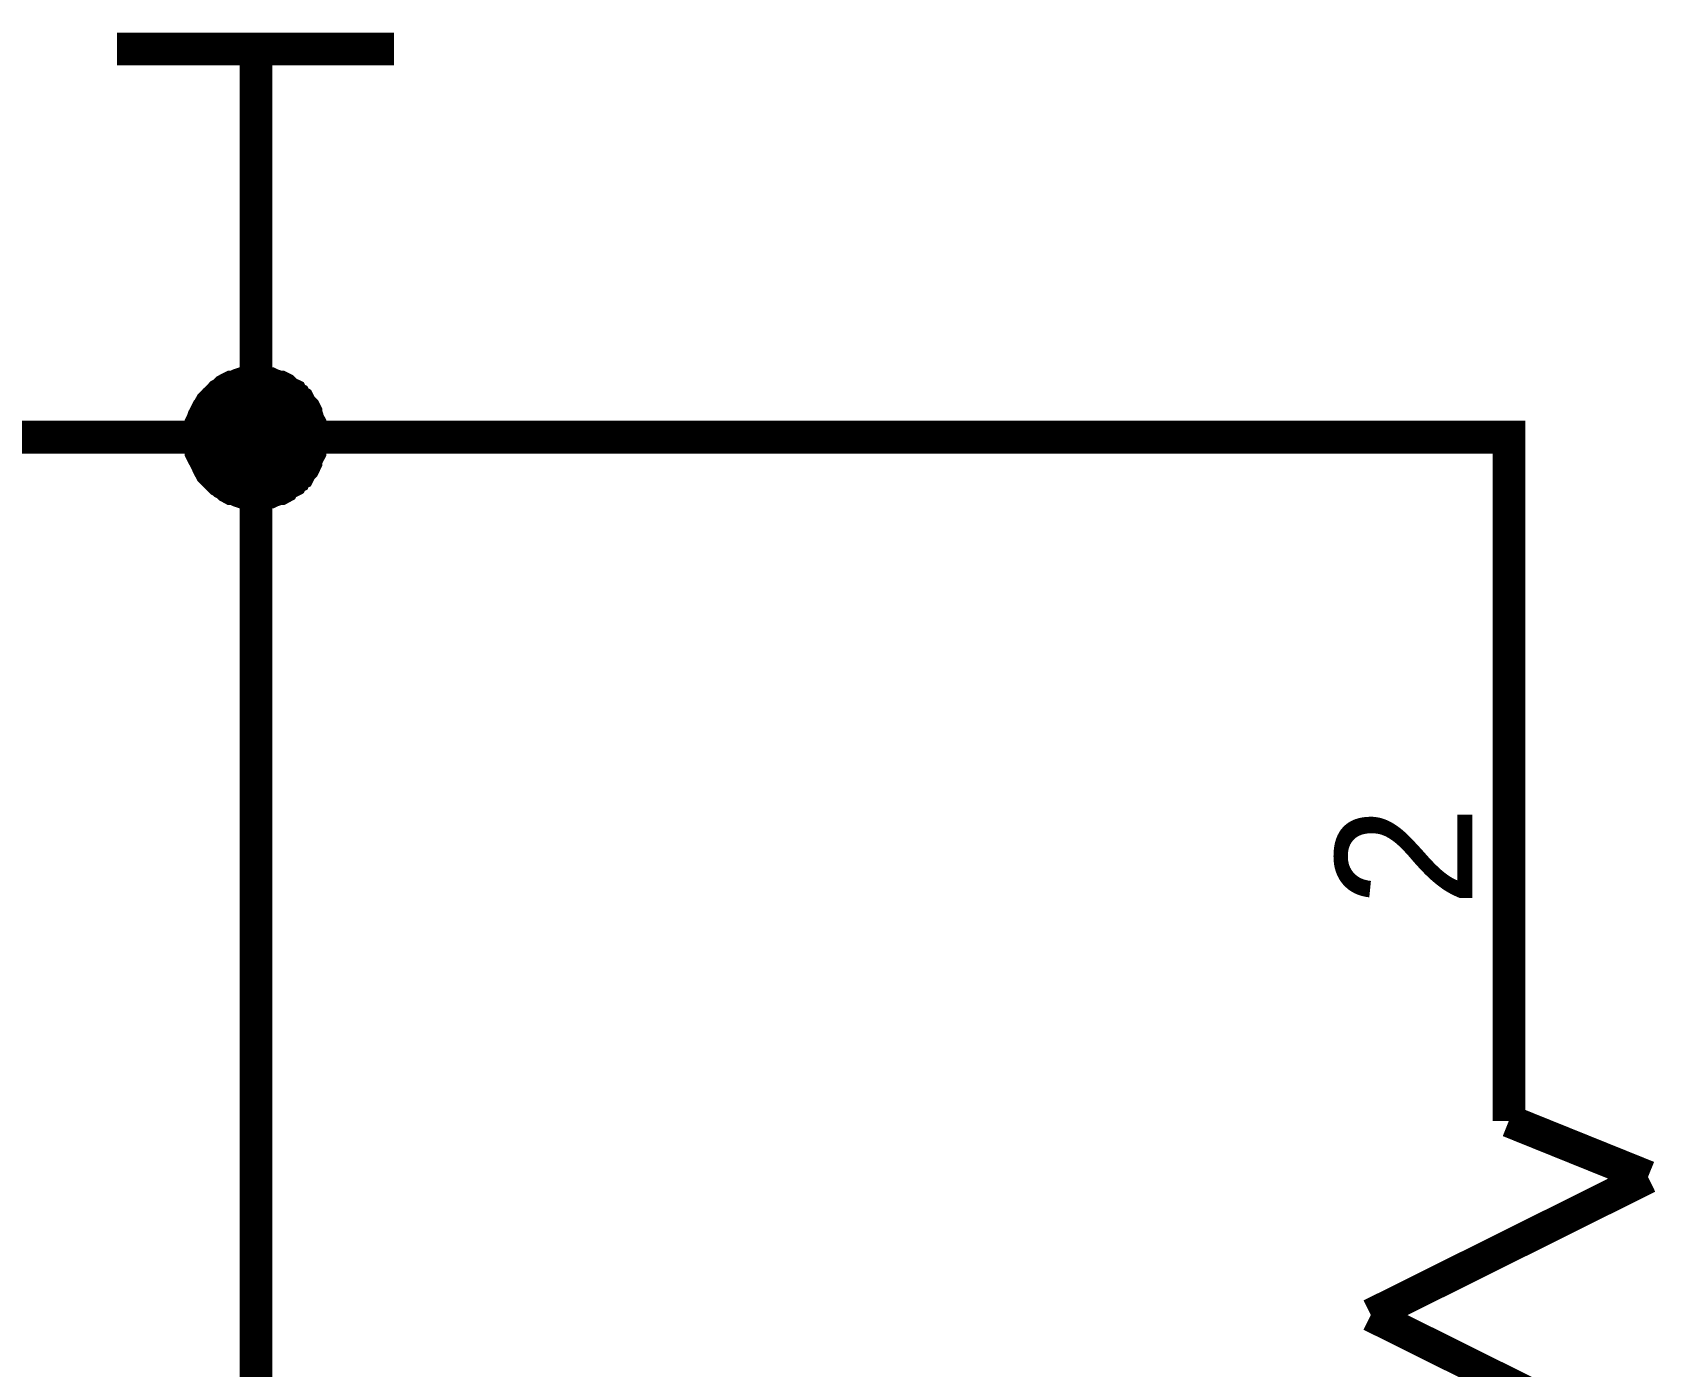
# Model space of a CAD drawing. Header units: millimetres. Extents: x 0 to 800, y 0 to 567.
# Drawn here: x 63.31 to 78.28, y 294.5 to 306.73 of the extents above; entities that cross this region are included whole.
import ezdxf

# ---------------------------------------------------------------- set-up
doc = ezdxf.new("R2010")
doc.units = ezdxf.units.MM
doc.layers.add('Sheet', color=255, linetype='Continuous')

msp = doc.modelspace()

# ---------------------------------------------------------------- linework, layer by layer
at = {"layer": 'Sheet'}
for points, const_width in [([(64.084, 306.583), (66.626, 306.583)], 0.3), ([(65.361, 304.052), (65.361, 306.583)], 0.3), ([(65.361, 304.052), (65.361, 303.022), (65.361, 291.05)], 0.3), ([(64.846, 303.022), (64.846, 303.044), (64.846, 303.078), (64.857, 303.1), (64.857, 303.123), (64.857, 303.145), (64.868, 303.167), (64.879, 303.201), (64.891, 303.223), (64.902, 303.246), (64.913, 303.268), (64.924, 303.279), (64.935, 303.302), (64.947, 303.324), (64.969, 303.346), (64.98, 303.358), (65.003, 303.38), (65.014, 303.391), (65.036, 303.414), (65.059, 303.425), (65.07, 303.436), (65.092, 303.458), (65.115, 303.47), (65.137, 303.481), (65.159, 303.481), (65.182, 303.492), (65.204, 303.503), (65.238, 303.514), (65.26, 303.514), (65.283, 303.514), (65.305, 303.526), (65.339, 303.526), (65.361, 303.526)], 0.3), ([(64.846, 303.022), (64.846, 303.044), (64.846, 303.078), (64.857, 303.1), (64.857, 303.123), (64.857, 303.145), (64.868, 303.167), (64.879, 303.201), (64.891, 303.223), (64.902, 303.246), (64.913, 303.268), (64.924, 303.279), (64.935, 303.302), (64.947, 303.324), (64.969, 303.346), (64.98, 303.358), (65.003, 303.38), (65.014, 303.391), (65.036, 303.414), (65.059, 303.425), (65.07, 303.436), (65.092, 303.458), (65.115, 303.47), (65.137, 303.481), (65.159, 303.481), (65.182, 303.492), (65.204, 303.503), (65.238, 303.514), (65.26, 303.514), (65.283, 303.514), (65.305, 303.526), (65.339, 303.526), (65.361, 303.526)], 0.3), ([(64.846, 303.022), (64.846, 303.044), (64.846, 303.078), (64.857, 303.1), (64.857, 303.123), (64.857, 303.145), (64.868, 303.167), (64.879, 303.201), (64.891, 303.223), (64.902, 303.246), (64.913, 303.268), (64.924, 303.279), (64.935, 303.302), (64.947, 303.324), (64.969, 303.346), (64.98, 303.358), (65.003, 303.38), (65.014, 303.391), (65.036, 303.414), (65.059, 303.425), (65.07, 303.436), (65.092, 303.458), (65.115, 303.47), (65.137, 303.481), (65.159, 303.481), (65.182, 303.492), (65.204, 303.503), (65.238, 303.514), (65.26, 303.514), (65.283, 303.514), (65.305, 303.526), (65.339, 303.526), (65.361, 303.526)], 0.3), ([(64.846, 303.022), (64.846, 303.044), (64.846, 303.078), (64.857, 303.1), (64.857, 303.123), (64.857, 303.145), (64.868, 303.167), (64.879, 303.201), (64.891, 303.223), (64.902, 303.246), (64.913, 303.268), (64.924, 303.279), (64.935, 303.302), (64.947, 303.324), (64.969, 303.346), (64.98, 303.358), (65.003, 303.38), (65.014, 303.391), (65.036, 303.414), (65.059, 303.425), (65.07, 303.436), (65.092, 303.458), (65.115, 303.47), (65.137, 303.481), (65.159, 303.481), (65.182, 303.492), (65.204, 303.503), (65.238, 303.514), (65.26, 303.514), (65.283, 303.514), (65.305, 303.526), (65.339, 303.526), (65.361, 303.526)], 0.3), ([(64.846, 303.022), (64.846, 303.044), (64.846, 303.078), (64.857, 303.1), (64.857, 303.123), (64.857, 303.145), (64.868, 303.167), (64.879, 303.201), (64.891, 303.223), (64.902, 303.246), (64.913, 303.268), (64.924, 303.279), (64.935, 303.302), (64.947, 303.324), (64.969, 303.346), (64.98, 303.358), (65.003, 303.38), (65.014, 303.391), (65.036, 303.414), (65.059, 303.425), (65.07, 303.436), (65.092, 303.458), (65.115, 303.47), (65.137, 303.481), (65.159, 303.481), (65.182, 303.492), (65.204, 303.503), (65.238, 303.514), (65.26, 303.514), (65.283, 303.514), (65.305, 303.526), (65.339, 303.526), (65.361, 303.526)], 0.0991), ([(64.846, 303.022), (64.846, 303.044), (64.846, 303.078), (64.857, 303.1), (64.857, 303.123), (64.857, 303.145), (64.868, 303.167), (64.879, 303.201), (64.891, 303.223), (64.902, 303.246), (64.913, 303.268), (64.924, 303.279), (64.935, 303.302), (64.947, 303.324), (64.969, 303.346), (64.98, 303.358), (65.003, 303.38), (65.014, 303.391), (65.036, 303.414), (65.059, 303.425), (65.07, 303.436), (65.092, 303.458), (65.115, 303.47), (65.137, 303.481), (65.159, 303.481), (65.182, 303.492), (65.204, 303.503), (65.238, 303.514), (65.26, 303.514), (65.283, 303.514), (65.305, 303.526), (65.339, 303.526), (65.361, 303.526)], 0.0991), ([(64.846, 303.022), (64.846, 303.044), (64.846, 303.078), (64.857, 303.1), (64.857, 303.123), (64.857, 303.145), (64.868, 303.167), (64.879, 303.201), (64.891, 303.223), (64.902, 303.246), (64.913, 303.268), (64.924, 303.279), (64.935, 303.302), (64.947, 303.324), (64.969, 303.346), (64.98, 303.358), (65.003, 303.38), (65.014, 303.391), (65.036, 303.414), (65.059, 303.425), (65.07, 303.436), (65.092, 303.458), (65.115, 303.47), (65.137, 303.481), (65.159, 303.481), (65.182, 303.492), (65.204, 303.503), (65.238, 303.514), (65.26, 303.514), (65.283, 303.514), (65.305, 303.526), (65.339, 303.526), (65.361, 303.526)], 0.0991), ([(64.846, 303.022), (64.846, 303.044), (64.846, 303.078), (64.857, 303.1), (64.857, 303.123), (64.857, 303.145), (64.868, 303.167), (64.879, 303.201), (64.891, 303.223), (64.902, 303.246), (64.913, 303.268), (64.924, 303.279), (64.935, 303.302), (64.947, 303.324), (64.969, 303.346), (64.98, 303.358), (65.003, 303.38), (65.014, 303.391), (65.036, 303.414), (65.059, 303.425), (65.07, 303.436), (65.092, 303.458), (65.115, 303.47), (65.137, 303.481), (65.159, 303.481), (65.182, 303.492), (65.204, 303.503), (65.238, 303.514), (65.26, 303.514), (65.283, 303.514), (65.305, 303.526), (65.339, 303.526), (65.361, 303.526)], 0.0991), ([(65.361, 303.526), (65.361, 303.526)], 0.3), ([(65.361, 303.526), (65.383, 303.526), (65.417, 303.526), (65.439, 303.514), (65.462, 303.514), (65.484, 303.514), (65.507, 303.503), (65.54, 303.492), (65.563, 303.481), (65.585, 303.481), (65.607, 303.47), (65.619, 303.458), (65.641, 303.436), (65.663, 303.425), (65.686, 303.414), (65.697, 303.391), (65.719, 303.38), (65.73, 303.358), (65.753, 303.346), (65.764, 303.324), (65.775, 303.302), (65.798, 303.279), (65.809, 303.268), (65.82, 303.246), (65.82, 303.223), (65.831, 303.201), (65.842, 303.167), (65.854, 303.145), (65.854, 303.123), (65.854, 303.1), (65.865, 303.078), (65.865, 303.044), (65.865, 303.022)], 0.3), ([(65.361, 303.526), (65.361, 303.526)], 0.3), ([(65.361, 303.526), (65.383, 303.526), (65.417, 303.526), (65.439, 303.514), (65.462, 303.514), (65.484, 303.514), (65.507, 303.503), (65.54, 303.492), (65.563, 303.481), (65.585, 303.481), (65.607, 303.47), (65.619, 303.458), (65.641, 303.436), (65.663, 303.425), (65.686, 303.414), (65.697, 303.391), (65.719, 303.38), (65.73, 303.358), (65.753, 303.346), (65.764, 303.324), (65.775, 303.302), (65.798, 303.279), (65.809, 303.268), (65.82, 303.246), (65.82, 303.223), (65.831, 303.201), (65.842, 303.167), (65.854, 303.145), (65.854, 303.123), (65.854, 303.1), (65.865, 303.078), (65.865, 303.044), (65.865, 303.022)], 0.3), ([(65.361, 303.526), (65.361, 303.526)], 0.3), ([(65.361, 303.526), (65.383, 303.526), (65.417, 303.526), (65.439, 303.514), (65.462, 303.514), (65.484, 303.514), (65.507, 303.503), (65.54, 303.492), (65.563, 303.481), (65.585, 303.481), (65.607, 303.47), (65.619, 303.458), (65.641, 303.436), (65.663, 303.425), (65.686, 303.414), (65.697, 303.391), (65.719, 303.38), (65.73, 303.358), (65.753, 303.346), (65.764, 303.324), (65.775, 303.302), (65.798, 303.279), (65.809, 303.268), (65.82, 303.246), (65.82, 303.223), (65.831, 303.201), (65.842, 303.167), (65.854, 303.145), (65.854, 303.123), (65.854, 303.1), (65.865, 303.078), (65.865, 303.044), (65.865, 303.022)], 0.3), ([(65.361, 303.526), (65.361, 303.526)], 0.3), ([(65.361, 303.526), (65.383, 303.526), (65.417, 303.526), (65.439, 303.514), (65.462, 303.514), (65.484, 303.514), (65.507, 303.503), (65.54, 303.492), (65.563, 303.481), (65.585, 303.481), (65.607, 303.47), (65.619, 303.458), (65.641, 303.436), (65.663, 303.425), (65.686, 303.414), (65.697, 303.391), (65.719, 303.38), (65.73, 303.358), (65.753, 303.346), (65.764, 303.324), (65.775, 303.302), (65.798, 303.279), (65.809, 303.268), (65.82, 303.246), (65.82, 303.223), (65.831, 303.201), (65.842, 303.167), (65.854, 303.145), (65.854, 303.123), (65.854, 303.1), (65.865, 303.078), (65.865, 303.044), (65.865, 303.022)], 0.3), ([(65.361, 303.526), (65.361, 303.526)], 0.0991), ([(65.361, 303.526), (65.383, 303.526), (65.417, 303.526), (65.439, 303.514), (65.462, 303.514), (65.484, 303.514), (65.507, 303.503), (65.54, 303.492), (65.563, 303.481), (65.585, 303.481), (65.607, 303.47), (65.619, 303.458), (65.641, 303.436), (65.663, 303.425), (65.686, 303.414), (65.697, 303.391), (65.719, 303.38), (65.73, 303.358), (65.753, 303.346), (65.764, 303.324), (65.775, 303.302), (65.798, 303.279), (65.809, 303.268), (65.82, 303.246), (65.82, 303.223), (65.831, 303.201), (65.842, 303.167), (65.854, 303.145), (65.854, 303.123), (65.854, 303.1), (65.865, 303.078), (65.865, 303.044), (65.865, 303.022)], 0.0991), ([(65.361, 303.526), (65.361, 303.526)], 0.0991), ([(65.361, 303.526), (65.383, 303.526), (65.417, 303.526), (65.439, 303.514), (65.462, 303.514), (65.484, 303.514), (65.507, 303.503), (65.54, 303.492), (65.563, 303.481), (65.585, 303.481), (65.607, 303.47), (65.619, 303.458), (65.641, 303.436), (65.663, 303.425), (65.686, 303.414), (65.697, 303.391), (65.719, 303.38), (65.73, 303.358), (65.753, 303.346), (65.764, 303.324), (65.775, 303.302), (65.798, 303.279), (65.809, 303.268), (65.82, 303.246), (65.82, 303.223), (65.831, 303.201), (65.842, 303.167), (65.854, 303.145), (65.854, 303.123), (65.854, 303.1), (65.865, 303.078), (65.865, 303.044), (65.865, 303.022)], 0.0991), ([(65.361, 303.526), (65.361, 303.526)], 0.0991), ([(65.361, 303.526), (65.383, 303.526), (65.417, 303.526), (65.439, 303.514), (65.462, 303.514), (65.484, 303.514), (65.507, 303.503), (65.54, 303.492), (65.563, 303.481), (65.585, 303.481), (65.607, 303.47), (65.619, 303.458), (65.641, 303.436), (65.663, 303.425), (65.686, 303.414), (65.697, 303.391), (65.719, 303.38), (65.73, 303.358), (65.753, 303.346), (65.764, 303.324), (65.775, 303.302), (65.798, 303.279), (65.809, 303.268), (65.82, 303.246), (65.82, 303.223), (65.831, 303.201), (65.842, 303.167), (65.854, 303.145), (65.854, 303.123), (65.854, 303.1), (65.865, 303.078), (65.865, 303.044), (65.865, 303.022)], 0.0991), ([(65.361, 303.526), (65.361, 303.526)], 0.0991), ([(65.361, 303.526), (65.383, 303.526), (65.417, 303.526), (65.439, 303.514), (65.462, 303.514), (65.484, 303.514), (65.507, 303.503), (65.54, 303.492), (65.563, 303.481), (65.585, 303.481), (65.607, 303.47), (65.619, 303.458), (65.641, 303.436), (65.663, 303.425), (65.686, 303.414), (65.697, 303.391), (65.719, 303.38), (65.73, 303.358), (65.753, 303.346), (65.764, 303.324), (65.775, 303.302), (65.798, 303.279), (65.809, 303.268), (65.82, 303.246), (65.82, 303.223), (65.831, 303.201), (65.842, 303.167), (65.854, 303.145), (65.854, 303.123), (65.854, 303.1), (65.865, 303.078), (65.865, 303.044), (65.865, 303.022)], 0.0991), ([(76.852, 301.823), (76.852, 303.022), (65.361, 303.022), (22.937, 303.022), (22.937, 299.617)], 0.3), ([(65.361, 302.507), (65.339, 302.507), (65.305, 302.507), (65.283, 302.518), (65.26, 302.518), (65.238, 302.518), (65.204, 302.529), (65.182, 302.54), (65.159, 302.551), (65.137, 302.551), (65.115, 302.563), (65.092, 302.585), (65.07, 302.596), (65.059, 302.607), (65.036, 302.619), (65.014, 302.641), (65.003, 302.652), (64.98, 302.675), (64.969, 302.686), (64.947, 302.708), (64.935, 302.731), (64.924, 302.753), (64.913, 302.775), (64.902, 302.798), (64.891, 302.82), (64.879, 302.843), (64.868, 302.865), (64.857, 302.887), (64.857, 302.921), (64.857, 302.943), (64.846, 302.966), (64.846, 302.999), (64.846, 303.022)], 0.3), ([(64.846, 303.022), (64.846, 303.022)], 0.3), ([(65.361, 302.507), (65.339, 302.507), (65.305, 302.507), (65.283, 302.518), (65.26, 302.518), (65.238, 302.518), (65.204, 302.529), (65.182, 302.54), (65.159, 302.551), (65.137, 302.551), (65.115, 302.563), (65.092, 302.585), (65.07, 302.596), (65.059, 302.607), (65.036, 302.619), (65.014, 302.641), (65.003, 302.652), (64.98, 302.675), (64.969, 302.686), (64.947, 302.708), (64.935, 302.731), (64.924, 302.753), (64.913, 302.775), (64.902, 302.798), (64.891, 302.82), (64.879, 302.843), (64.868, 302.865), (64.857, 302.887), (64.857, 302.921), (64.857, 302.943), (64.846, 302.966), (64.846, 302.999), (64.846, 303.022)], 0.3), ([(64.846, 303.022), (64.846, 303.022)], 0.3), ([(65.361, 302.507), (65.339, 302.507), (65.305, 302.507), (65.283, 302.518), (65.26, 302.518), (65.238, 302.518), (65.204, 302.529), (65.182, 302.54), (65.159, 302.551), (65.137, 302.551), (65.115, 302.563), (65.092, 302.585), (65.07, 302.596), (65.059, 302.607), (65.036, 302.619), (65.014, 302.641), (65.003, 302.652), (64.98, 302.675), (64.969, 302.686), (64.947, 302.708), (64.935, 302.731), (64.924, 302.753), (64.913, 302.775), (64.902, 302.798), (64.891, 302.82), (64.879, 302.843), (64.868, 302.865), (64.857, 302.887), (64.857, 302.921), (64.857, 302.943), (64.846, 302.966), (64.846, 302.999), (64.846, 303.022)], 0.3), ([(64.846, 303.022), (64.846, 303.022)], 0.3), ([(65.361, 302.507), (65.339, 302.507), (65.305, 302.507), (65.283, 302.518), (65.26, 302.518), (65.238, 302.518), (65.204, 302.529), (65.182, 302.54), (65.159, 302.551), (65.137, 302.551), (65.115, 302.563), (65.092, 302.585), (65.07, 302.596), (65.059, 302.607), (65.036, 302.619), (65.014, 302.641), (65.003, 302.652), (64.98, 302.675), (64.969, 302.686), (64.947, 302.708), (64.935, 302.731), (64.924, 302.753), (64.913, 302.775), (64.902, 302.798), (64.891, 302.82), (64.879, 302.843), (64.868, 302.865), (64.857, 302.887), (64.857, 302.921), (64.857, 302.943), (64.846, 302.966), (64.846, 302.999), (64.846, 303.022)], 0.3), ([(64.846, 303.022), (64.846, 303.022)], 0.3), ([(65.865, 303.022), (65.865, 302.999), (65.865, 302.966), (65.854, 302.943), (65.854, 302.921), (65.854, 302.887), (65.842, 302.865), (65.831, 302.843), (65.82, 302.82), (65.82, 302.798), (65.809, 302.775), (65.798, 302.753), (65.775, 302.731), (65.764, 302.708), (65.753, 302.686), (65.73, 302.675), (65.719, 302.652), (65.697, 302.641), (65.686, 302.619), (65.663, 302.607), (65.641, 302.596), (65.619, 302.585), (65.607, 302.563), (65.585, 302.551), (65.563, 302.551), (65.54, 302.54), (65.507, 302.529), (65.484, 302.518), (65.462, 302.518), (65.439, 302.518), (65.417, 302.507), (65.383, 302.507), (65.361, 302.507)], 0.3), ([(65.865, 303.022), (65.865, 302.999), (65.865, 302.966), (65.854, 302.943), (65.854, 302.921), (65.854, 302.887), (65.842, 302.865), (65.831, 302.843), (65.82, 302.82), (65.82, 302.798), (65.809, 302.775), (65.798, 302.753), (65.775, 302.731), (65.764, 302.708), (65.753, 302.686), (65.73, 302.675), (65.719, 302.652), (65.697, 302.641), (65.686, 302.619), (65.663, 302.607), (65.641, 302.596), (65.619, 302.585), (65.607, 302.563), (65.585, 302.551), (65.563, 302.551), (65.54, 302.54), (65.507, 302.529), (65.484, 302.518), (65.462, 302.518), (65.439, 302.518), (65.417, 302.507), (65.383, 302.507), (65.361, 302.507)], 0.3), ([(65.865, 303.022), (65.865, 302.999), (65.865, 302.966), (65.854, 302.943), (65.854, 302.921), (65.854, 302.887), (65.842, 302.865), (65.831, 302.843), (65.82, 302.82), (65.82, 302.798), (65.809, 302.775), (65.798, 302.753), (65.775, 302.731), (65.764, 302.708), (65.753, 302.686), (65.73, 302.675), (65.719, 302.652), (65.697, 302.641), (65.686, 302.619), (65.663, 302.607), (65.641, 302.596), (65.619, 302.585), (65.607, 302.563), (65.585, 302.551), (65.563, 302.551), (65.54, 302.54), (65.507, 302.529), (65.484, 302.518), (65.462, 302.518), (65.439, 302.518), (65.417, 302.507), (65.383, 302.507), (65.361, 302.507)], 0.3), ([(65.865, 303.022), (65.865, 302.999), (65.865, 302.966), (65.854, 302.943), (65.854, 302.921), (65.854, 302.887), (65.842, 302.865), (65.831, 302.843), (65.82, 302.82), (65.82, 302.798), (65.809, 302.775), (65.798, 302.753), (65.775, 302.731), (65.764, 302.708), (65.753, 302.686), (65.73, 302.675), (65.719, 302.652), (65.697, 302.641), (65.686, 302.619), (65.663, 302.607), (65.641, 302.596), (65.619, 302.585), (65.607, 302.563), (65.585, 302.551), (65.563, 302.551), (65.54, 302.54), (65.507, 302.529), (65.484, 302.518), (65.462, 302.518), (65.439, 302.518), (65.417, 302.507), (65.383, 302.507), (65.361, 302.507)], 0.3), ([(65.865, 303.022), (65.865, 303.022), (65.865, 303.022), (65.865, 303.022), (65.865, 303.022), (65.865, 303.022), (65.865, 303.022), (65.865, 303.022), (65.865, 303.022), (65.865, 303.022), (65.865, 303.022), (65.865, 303.022), (65.865, 303.022), (65.865, 303.022), (65.865, 303.022), (65.865, 303.022), (65.865, 303.022), (65.865, 303.022), (65.865, 303.022), (65.865, 303.022), (65.865, 303.022), (65.865, 303.022), (65.865, 303.022), (65.865, 303.022), (65.865, 303.022), (65.865, 303.022), (65.865, 303.022), (65.865, 303.022), (65.865, 303.022), (65.865, 303.022), (65.865, 303.022), (65.865, 303.022), (65.865, 303.022)], 0.3), ([(65.865, 303.022), (65.865, 303.022)], 0.3), ([(65.865, 303.022), (65.865, 303.022), (65.865, 303.022), (65.865, 303.022), (65.865, 303.022), (65.865, 303.022), (65.865, 303.022), (65.865, 303.022), (65.865, 303.022), (65.865, 303.022), (65.865, 303.022), (65.865, 303.022), (65.865, 303.022), (65.865, 303.022), (65.865, 303.022), (65.865, 303.022), (65.865, 303.022), (65.865, 303.022), (65.865, 303.022), (65.865, 303.022), (65.865, 303.022), (65.865, 303.022), (65.865, 303.022), (65.865, 303.022), (65.865, 303.022), (65.865, 303.022), (65.865, 303.022), (65.865, 303.022), (65.865, 303.022), (65.865, 303.022), (65.865, 303.022), (65.865, 303.022), (65.865, 303.022)], 0.3), ([(65.865, 303.022), (65.865, 303.022)], 0.3), ([(65.865, 303.022), (65.865, 303.022), (65.865, 303.022), (65.865, 303.022), (65.865, 303.022), (65.865, 303.022), (65.865, 303.022), (65.865, 303.022), (65.865, 303.022), (65.865, 303.022), (65.865, 303.022), (65.865, 303.022), (65.865, 303.022), (65.865, 303.022), (65.865, 303.022), (65.865, 303.022), (65.865, 303.022), (65.865, 303.022), (65.865, 303.022), (65.865, 303.022), (65.865, 303.022), (65.865, 303.022), (65.865, 303.022), (65.865, 303.022), (65.865, 303.022), (65.865, 303.022), (65.865, 303.022), (65.865, 303.022), (65.865, 303.022), (65.865, 303.022), (65.865, 303.022), (65.865, 303.022), (65.865, 303.022)], 0.3), ([(65.865, 303.022), (65.865, 303.022)], 0.3), ([(65.865, 303.022), (65.865, 303.022), (65.865, 303.022), (65.865, 303.022), (65.865, 303.022), (65.865, 303.022), (65.865, 303.022), (65.865, 303.022), (65.865, 303.022), (65.865, 303.022), (65.865, 303.022), (65.865, 303.022), (65.865, 303.022), (65.865, 303.022), (65.865, 303.022), (65.865, 303.022), (65.865, 303.022), (65.865, 303.022), (65.865, 303.022), (65.865, 303.022), (65.865, 303.022), (65.865, 303.022), (65.865, 303.022), (65.865, 303.022), (65.865, 303.022), (65.865, 303.022), (65.865, 303.022), (65.865, 303.022), (65.865, 303.022), (65.865, 303.022), (65.865, 303.022), (65.865, 303.022), (65.865, 303.022)], 0.3), ([(65.865, 303.022), (65.865, 303.022)], 0.3), ([(65.361, 302.507), (65.339, 302.507), (65.305, 302.507), (65.283, 302.518), (65.26, 302.518), (65.238, 302.518), (65.204, 302.529), (65.182, 302.54), (65.159, 302.551), (65.137, 302.551), (65.115, 302.563), (65.092, 302.585), (65.07, 302.596), (65.059, 302.607), (65.036, 302.619), (65.014, 302.641), (65.003, 302.652), (64.98, 302.675), (64.969, 302.686), (64.947, 302.708), (64.935, 302.731), (64.924, 302.753), (64.913, 302.775), (64.902, 302.798), (64.891, 302.82), (64.879, 302.843), (64.868, 302.865), (64.857, 302.887), (64.857, 302.921), (64.857, 302.943), (64.846, 302.966), (64.846, 302.999), (64.846, 303.022)], 0.0991), ([(64.846, 303.022), (64.846, 303.022)], 0.0991), ([(65.361, 302.507), (65.339, 302.507), (65.305, 302.507), (65.283, 302.518), (65.26, 302.518), (65.238, 302.518), (65.204, 302.529), (65.182, 302.54), (65.159, 302.551), (65.137, 302.551), (65.115, 302.563), (65.092, 302.585), (65.07, 302.596), (65.059, 302.607), (65.036, 302.619), (65.014, 302.641), (65.003, 302.652), (64.98, 302.675), (64.969, 302.686), (64.947, 302.708), (64.935, 302.731), (64.924, 302.753), (64.913, 302.775), (64.902, 302.798), (64.891, 302.82), (64.879, 302.843), (64.868, 302.865), (64.857, 302.887), (64.857, 302.921), (64.857, 302.943), (64.846, 302.966), (64.846, 302.999), (64.846, 303.022)], 0.0991), ([(64.846, 303.022), (64.846, 303.022)], 0.0991), ([(65.361, 302.507), (65.339, 302.507), (65.305, 302.507), (65.283, 302.518), (65.26, 302.518), (65.238, 302.518), (65.204, 302.529), (65.182, 302.54), (65.159, 302.551), (65.137, 302.551), (65.115, 302.563), (65.092, 302.585), (65.07, 302.596), (65.059, 302.607), (65.036, 302.619), (65.014, 302.641), (65.003, 302.652), (64.98, 302.675), (64.969, 302.686), (64.947, 302.708), (64.935, 302.731), (64.924, 302.753), (64.913, 302.775), (64.902, 302.798), (64.891, 302.82), (64.879, 302.843), (64.868, 302.865), (64.857, 302.887), (64.857, 302.921), (64.857, 302.943), (64.846, 302.966), (64.846, 302.999), (64.846, 303.022)], 0.0991), ([(64.846, 303.022), (64.846, 303.022)], 0.0991), ([(65.361, 302.507), (65.339, 302.507), (65.305, 302.507), (65.283, 302.518), (65.26, 302.518), (65.238, 302.518), (65.204, 302.529), (65.182, 302.54), (65.159, 302.551), (65.137, 302.551), (65.115, 302.563), (65.092, 302.585), (65.07, 302.596), (65.059, 302.607), (65.036, 302.619), (65.014, 302.641), (65.003, 302.652), (64.98, 302.675), (64.969, 302.686), (64.947, 302.708), (64.935, 302.731), (64.924, 302.753), (64.913, 302.775), (64.902, 302.798), (64.891, 302.82), (64.879, 302.843), (64.868, 302.865), (64.857, 302.887), (64.857, 302.921), (64.857, 302.943), (64.846, 302.966), (64.846, 302.999), (64.846, 303.022)], 0.0991), ([(64.846, 303.022), (64.846, 303.022)], 0.0991), ([(65.865, 303.022), (65.865, 302.999), (65.865, 302.966), (65.854, 302.943), (65.854, 302.921), (65.854, 302.887), (65.842, 302.865), (65.831, 302.843), (65.82, 302.82), (65.82, 302.798), (65.809, 302.775), (65.798, 302.753), (65.775, 302.731), (65.764, 302.708), (65.753, 302.686), (65.73, 302.675), (65.719, 302.652), (65.697, 302.641), (65.686, 302.619), (65.663, 302.607), (65.641, 302.596), (65.619, 302.585), (65.607, 302.563), (65.585, 302.551), (65.563, 302.551), (65.54, 302.54), (65.507, 302.529), (65.484, 302.518), (65.462, 302.518), (65.439, 302.518), (65.417, 302.507), (65.383, 302.507), (65.361, 302.507)], 0.0991), ([(65.865, 303.022), (65.865, 302.999), (65.865, 302.966), (65.854, 302.943), (65.854, 302.921), (65.854, 302.887), (65.842, 302.865), (65.831, 302.843), (65.82, 302.82), (65.82, 302.798), (65.809, 302.775), (65.798, 302.753), (65.775, 302.731), (65.764, 302.708), (65.753, 302.686), (65.73, 302.675), (65.719, 302.652), (65.697, 302.641), (65.686, 302.619), (65.663, 302.607), (65.641, 302.596), (65.619, 302.585), (65.607, 302.563), (65.585, 302.551), (65.563, 302.551), (65.54, 302.54), (65.507, 302.529), (65.484, 302.518), (65.462, 302.518), (65.439, 302.518), (65.417, 302.507), (65.383, 302.507), (65.361, 302.507)], 0.0991), ([(65.865, 303.022), (65.865, 302.999), (65.865, 302.966), (65.854, 302.943), (65.854, 302.921), (65.854, 302.887), (65.842, 302.865), (65.831, 302.843), (65.82, 302.82), (65.82, 302.798), (65.809, 302.775), (65.798, 302.753), (65.775, 302.731), (65.764, 302.708), (65.753, 302.686), (65.73, 302.675), (65.719, 302.652), (65.697, 302.641), (65.686, 302.619), (65.663, 302.607), (65.641, 302.596), (65.619, 302.585), (65.607, 302.563), (65.585, 302.551), (65.563, 302.551), (65.54, 302.54), (65.507, 302.529), (65.484, 302.518), (65.462, 302.518), (65.439, 302.518), (65.417, 302.507), (65.383, 302.507), (65.361, 302.507)], 0.0991), ([(65.865, 303.022), (65.865, 302.999), (65.865, 302.966), (65.854, 302.943), (65.854, 302.921), (65.854, 302.887), (65.842, 302.865), (65.831, 302.843), (65.82, 302.82), (65.82, 302.798), (65.809, 302.775), (65.798, 302.753), (65.775, 302.731), (65.764, 302.708), (65.753, 302.686), (65.73, 302.675), (65.719, 302.652), (65.697, 302.641), (65.686, 302.619), (65.663, 302.607), (65.641, 302.596), (65.619, 302.585), (65.607, 302.563), (65.585, 302.551), (65.563, 302.551), (65.54, 302.54), (65.507, 302.529), (65.484, 302.518), (65.462, 302.518), (65.439, 302.518), (65.417, 302.507), (65.383, 302.507), (65.361, 302.507)], 0.0991), ([(65.865, 303.022), (65.865, 303.022), (65.865, 303.022), (65.865, 303.022), (65.865, 303.022), (65.865, 303.022), (65.865, 303.022), (65.865, 303.022), (65.865, 303.022), (65.865, 303.022), (65.865, 303.022), (65.865, 303.022), (65.865, 303.022), (65.865, 303.022), (65.865, 303.022), (65.865, 303.022), (65.865, 303.022), (65.865, 303.022), (65.865, 303.022), (65.865, 303.022), (65.865, 303.022), (65.865, 303.022), (65.865, 303.022), (65.865, 303.022), (65.865, 303.022), (65.865, 303.022), (65.865, 303.022), (65.865, 303.022), (65.865, 303.022), (65.865, 303.022), (65.865, 303.022), (65.865, 303.022), (65.865, 303.022)], 0.0991), ([(65.865, 303.022), (65.865, 303.022)], 0.0991), ([(65.865, 303.022), (65.865, 303.022), (65.865, 303.022), (65.865, 303.022), (65.865, 303.022), (65.865, 303.022), (65.865, 303.022), (65.865, 303.022), (65.865, 303.022), (65.865, 303.022), (65.865, 303.022), (65.865, 303.022), (65.865, 303.022), (65.865, 303.022), (65.865, 303.022), (65.865, 303.022), (65.865, 303.022), (65.865, 303.022), (65.865, 303.022), (65.865, 303.022), (65.865, 303.022), (65.865, 303.022), (65.865, 303.022), (65.865, 303.022), (65.865, 303.022), (65.865, 303.022), (65.865, 303.022), (65.865, 303.022), (65.865, 303.022), (65.865, 303.022), (65.865, 303.022), (65.865, 303.022), (65.865, 303.022)], 0.0991), ([(65.865, 303.022), (65.865, 303.022)], 0.0991), ([(65.865, 303.022), (65.865, 303.022), (65.865, 303.022), (65.865, 303.022), (65.865, 303.022), (65.865, 303.022), (65.865, 303.022), (65.865, 303.022), (65.865, 303.022), (65.865, 303.022), (65.865, 303.022), (65.865, 303.022), (65.865, 303.022), (65.865, 303.022), (65.865, 303.022), (65.865, 303.022), (65.865, 303.022), (65.865, 303.022), (65.865, 303.022), (65.865, 303.022), (65.865, 303.022), (65.865, 303.022), (65.865, 303.022), (65.865, 303.022), (65.865, 303.022), (65.865, 303.022), (65.865, 303.022), (65.865, 303.022), (65.865, 303.022), (65.865, 303.022), (65.865, 303.022), (65.865, 303.022), (65.865, 303.022)], 0.0991), ([(65.865, 303.022), (65.865, 303.022)], 0.0991), ([(65.865, 303.022), (65.865, 303.022), (65.865, 303.022), (65.865, 303.022), (65.865, 303.022), (65.865, 303.022), (65.865, 303.022), (65.865, 303.022), (65.865, 303.022), (65.865, 303.022), (65.865, 303.022), (65.865, 303.022), (65.865, 303.022), (65.865, 303.022), (65.865, 303.022), (65.865, 303.022), (65.865, 303.022), (65.865, 303.022), (65.865, 303.022), (65.865, 303.022), (65.865, 303.022), (65.865, 303.022), (65.865, 303.022), (65.865, 303.022), (65.865, 303.022), (65.865, 303.022), (65.865, 303.022), (65.865, 303.022), (65.865, 303.022), (65.865, 303.022), (65.865, 303.022), (65.865, 303.022), (65.865, 303.022)], 0.0991), ([(65.865, 303.022), (65.865, 303.022)], 0.0991), ([(76.852, 296.75), (76.852, 301.823)], 0.3), ([(76.852, 296.75), (76.852, 297.512)], 0.3), ([(78.128, 296.235), (76.852, 296.75)], 0.3), ([(75.586, 294.969), (78.128, 296.235)], 0.3), ([(78.128, 293.704), (75.586, 294.969)], 0.3)]:
    msp.add_lwpolyline(points, dxfattribs=dict(at, const_width=const_width))
at = {"layer": 'Sheet', "const_width": 0.508}
msp.add_lwpolyline([(65.097, 303.022, 1), (65.605, 303.022, 1)], format="xyb", close=True, dxfattribs=at)

# ---------------------------------------------------------------- texts
at = {"layer": 'Sheet'}
msp.add_text('2', height=1.254, rotation=90, dxfattribs=at).set_placement((76.516, 298.71))

doc.saveas('drawing.dxf')
